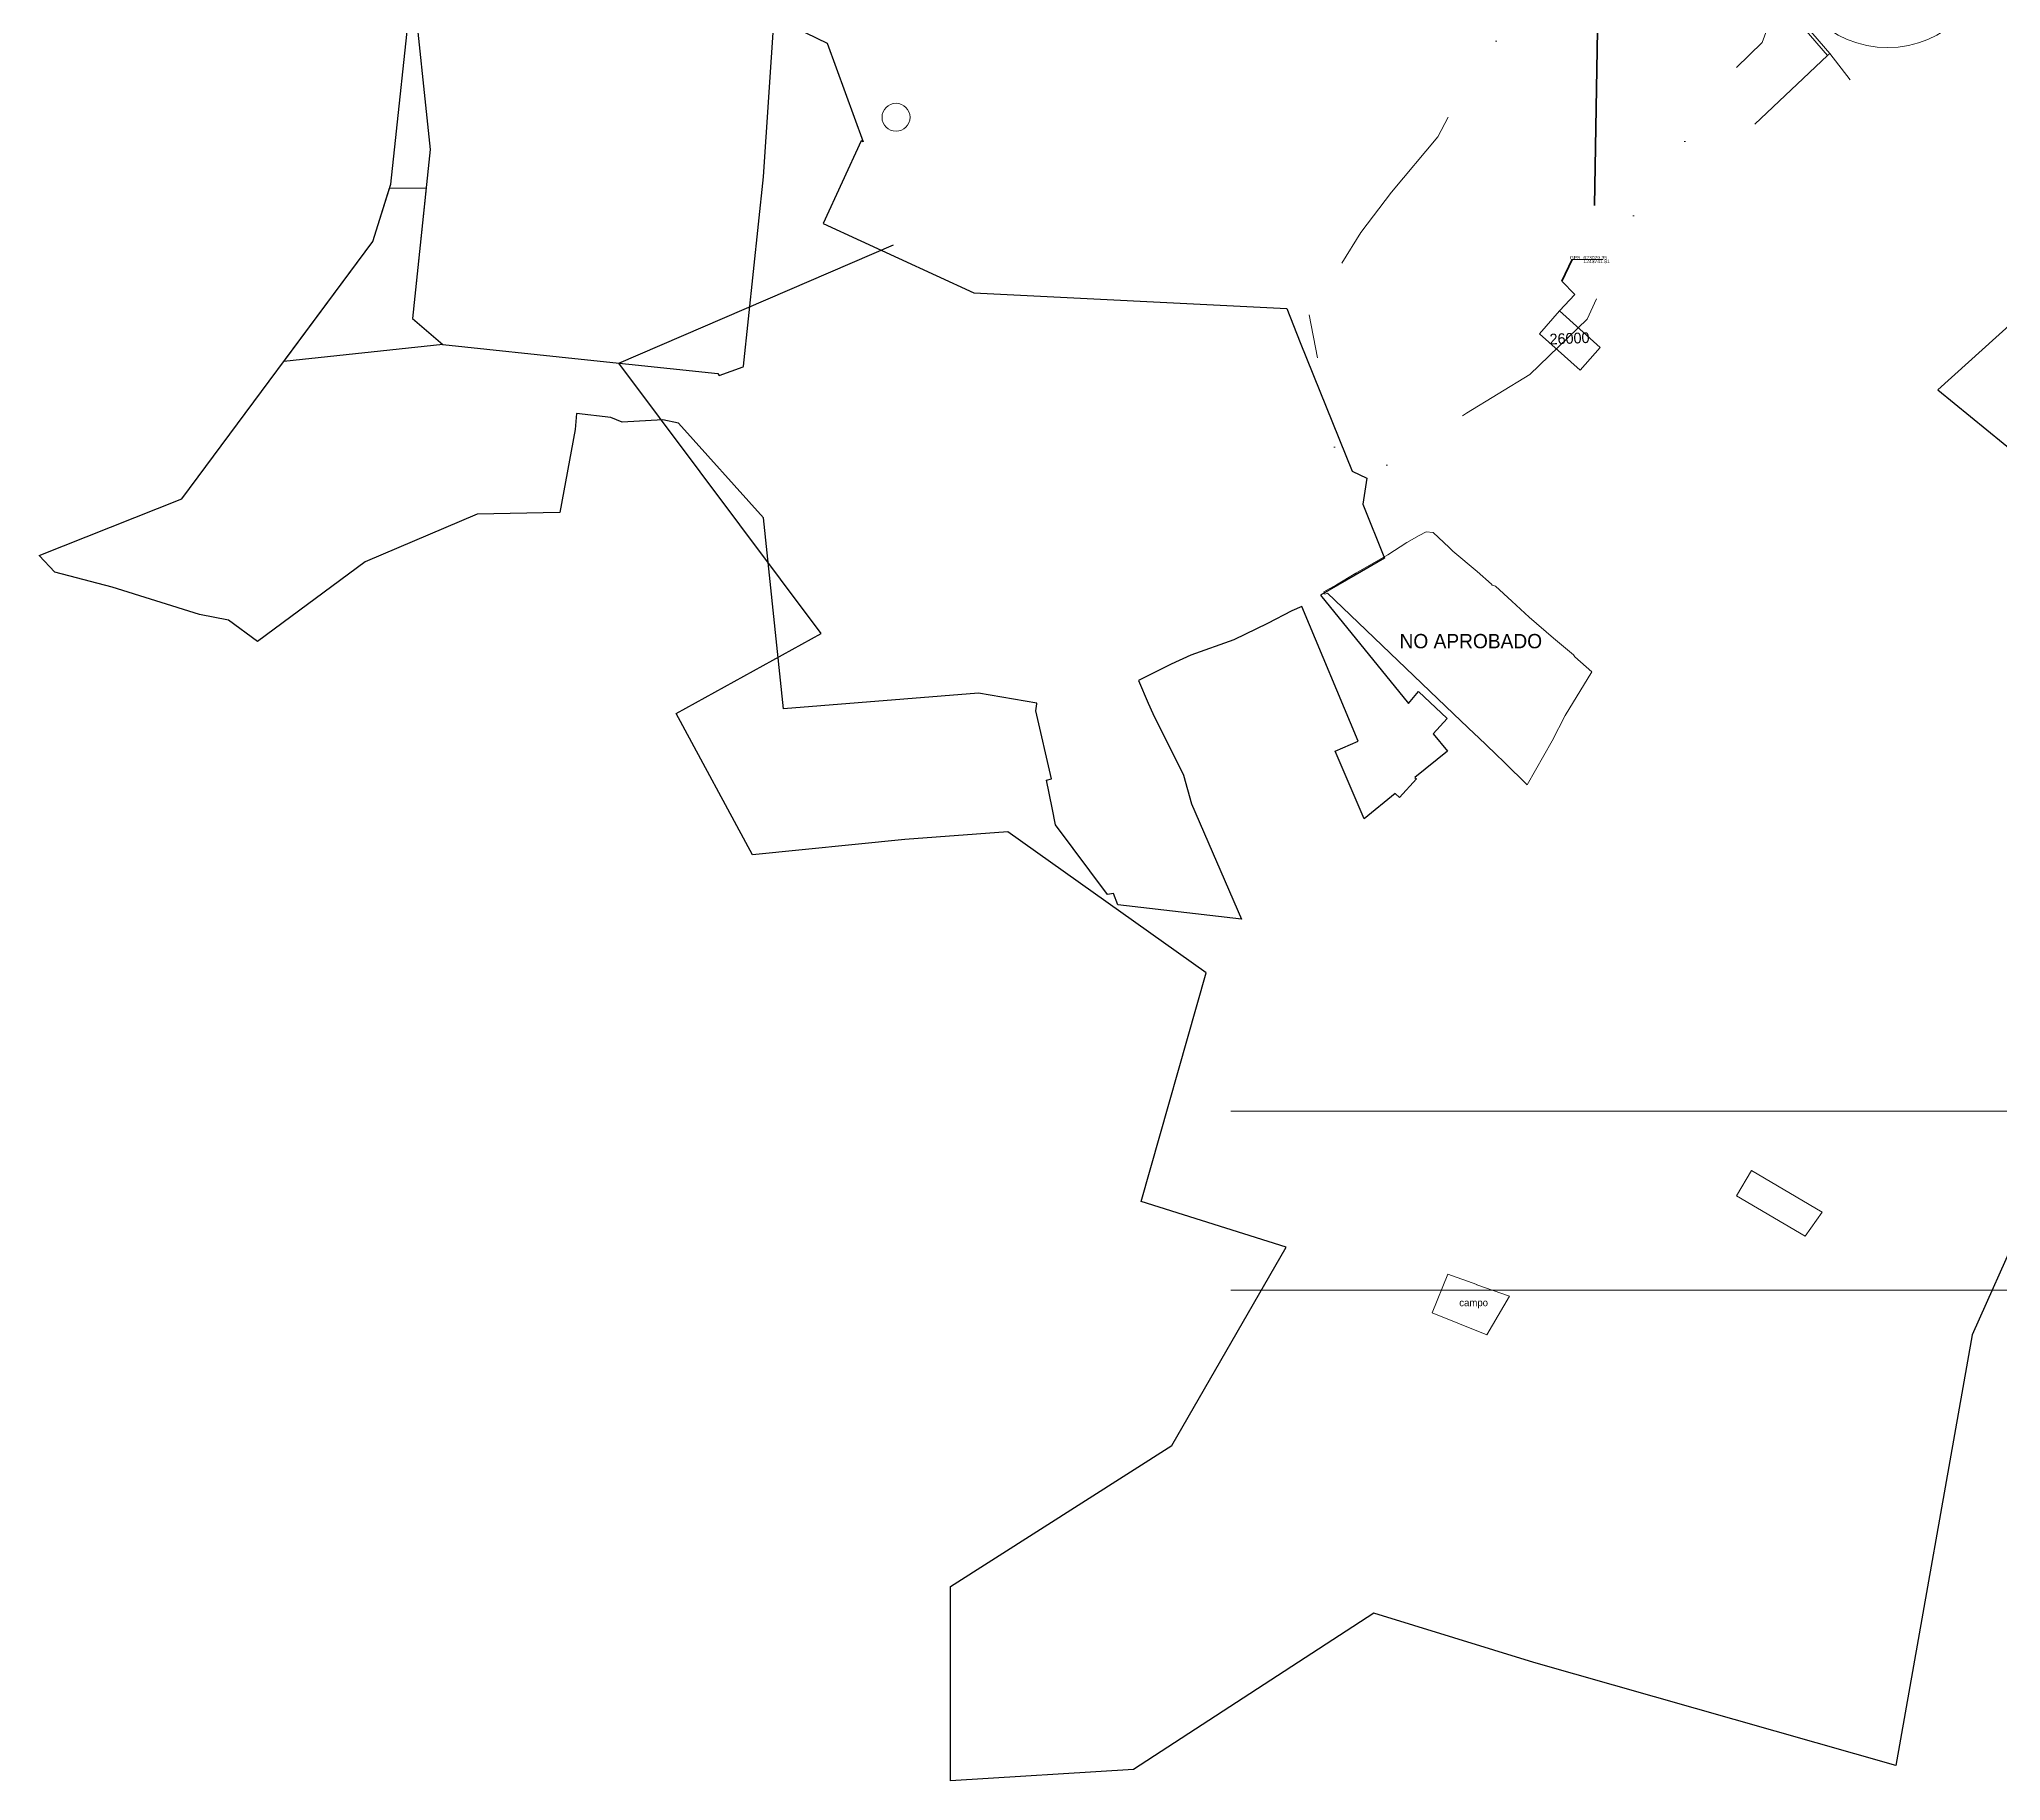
# Model space of a CAD drawing. Header units: inches. Extents: x 610851 to 630254, y 1234683 to 1264905.
# Drawn here: x 622567 to 623115, y 1243515 to 1244002 of the extents above; entities that cross this region are included whole.
import ezdxf
from ezdxf.enums import TextEntityAlignment as Align

# ---------------------------------------------------------------- set-up
doc = ezdxf.new("R2010")
doc.units = ezdxf.units.IN
doc.header["$MEASUREMENT"] = 0
doc.linetypes.add('DGN6', pattern=[126.423315, 0, -25.284663, 50.569326, -25.284663, 0, -25.284663])
for name, color, linetype, lineweight in [('20', 7, 'Continuous', 0), ('7', 7, 'Continuous', 0), ('ACTUALIZACION SIT 2011', 7, 'Continuous', 0), ('Areas Administrativas', 7, 'Continuous', 0), ('CONTORNOLevel 61', 7, 'Continuous', 0), ('Default', 7, 'Continuous', 0), ('Level 17', 7, 'Continuous', 0), ('Level 2', 7, 'Continuous', 0), ('Level 20', 7, 'Continuous', 0), ('Level 51', 7, 'Continuous', 0), ('Level 7', 7, 'Continuous', 0), ('LEVEL_20', 2, 'Continuous', 0), ('mon proposed', 3, 'Continuous', 0)]:
    doc.layers.add(name, color=color, linetype=linetype, lineweight=lineweight)
doc.styles.get("Standard").update_dxf_attribs({"font": 'arial.ttf'})
doc.styles.add('Styledgn003', font='dgn003.shx')
doc.styles.add('Styledgn032', font='dgn032.shx')
doc.styles.add('Styletxt', font='txt.shx')
doc.dimstyles.new('STANDARD-Linear', dxfattribs={"dimtxt": 1.5, "dimasz": 1.13, "dimexe": 0.125, "dimexo": 0.000625, "dimgap": 0.3, "dimtad": 1, "dimzin": 7, "dimdsep": 46, "dimtxsty": 'Styletxt', "dimsah": 1, "dimcen": 2.5, "dimclrd": 1, "dimclre": 1, "dimclrt": 2, "dimaunit": 1, "dimadec": 7, "dimazin": 0, "dimtfac": 1, "dimtofl": 0, "dimtmove": 1, "dimatfit": 3, "dimfxl": 1, "dimtolj": 1, "dimtzin": 0, "dimarcsym": 0})

msp = doc.modelspace()

# ---------------------------------------------------------------- linework, layer by layer
at = {"layer": '20', "color": 2, "linetype": 'Continuous', "lineweight": 0, "flags": 128}
msp.add_lwpolyline([(622985.88891, 1243919.24902), (622991.48278, 1243925.64896), (623002.86766, 1243915.42767), (622997.27379, 1243909.02773), (622985.88891, 1243919.24902)], dxfattribs=at)
msp.add_lwpolyline([(622985.88891, 1243919.24902), (622991.48278, 1243925.64896), (623002.86766, 1243915.42767), (622997.27379, 1243909.02773), (622985.88891, 1243919.24902)], dxfattribs=at)
at = {"layer": '7', "color": 7, "linetype": 'Continuous', "lineweight": 0}
for p, q in [((622992.13475, 1243933.96169), (622995.78197, 1243930.18542)), ((622992.13475, 1243933.96169), (622995.78197, 1243930.18542)), ((622992.13475, 1243933.96169), (622995.78197, 1243930.18542)), ((622995.78197, 1243930.18542), (622991.48278, 1243925.64896)), ((622995.78197, 1243930.18542), (622991.48278, 1243925.64896)), ((622995.78197, 1243930.18542), (622991.48278, 1243925.64896))]:
    msp.add_line(p, q, dxfattribs=at)
at = {"layer": 'ACTUALIZACION SIT 2011', "color": 30, "linetype": 'Continuous', "lineweight": 0}
msp.add_circle((623083.1339, 1244028.10783), 28.92858, dxfattribs=at)
at = {"layer": 'Areas Administrativas', "color": 6, "linetype": 'Continuous', "lineweight": 30, "flags": 128}
for points in [[(623151.49251, 1243952.57803), (623097.1799, 1243903.59018), (623161.07709, 1243851.40747)], [(623133.38831, 1243699.11917), (623106.76448, 1243639.48179), (623085.46541, 1243519.14208), (622984.29486, 1243547.89581), (622939.56682, 1243561.7402), (622872.47477, 1243518.07712), (622821.35702, 1243514.88226), (622821.35702, 1243569.19488), (622883.1243, 1243608.59814), (622915.0729, 1243663.97571), (622874.60468, 1243676.75515), (622892.70888, 1243740.65234), (622837.33132, 1243780.05561), (622808.57758, 1243777.9257), (622765.97945, 1243773.66589), (622744.68039, 1243813.06916), (622785.14861, 1243835.43318), (622728.70609, 1243911.04485), (622805.38272, 1243944.0584)]]:
    msp.add_lwpolyline(points, dxfattribs=at)
at = {"layer": 'CONTORNOLevel 61', "color": 3, "linetype": 'Continuous', "lineweight": 40, "flags": 128}
msp.add_lwpolyline([(623830.08827, 1244691.95211), (623649.64127, 1244719.6636), (623507.57259, 1244709.33135), (623422.33138, 1244696.41603), (623280.2627, 1244753.24351), (623019.37295, 1244903.06143), (622897.9688, 1244869.48157), (622883.33142, 1244790.26752), (622985.79303, 1244425.19404), (623003.87447, 1244107.47681), (623001.29138, 1243955.07586)], dxfattribs=at)
at = {"layer": 'Default', "color": 6, "linetype": 'Continuous', "lineweight": 0, "flags": 128}
msp.add_lwpolyline([(622985.88891, 1243919.24902), (622991.48278, 1243925.64896), (623002.86766, 1243915.42767), (622997.27379, 1243909.02773), (622985.88891, 1243919.24902)], dxfattribs=at)
at = {"layer": 'Level 17', "color": 7, "linetype": 'Continuous', "lineweight": 0}
msp.add_ellipse((622806.1044, 1243979.72124), major_axis=(3.90635, 0), ratio=0.999928051, dxfattribs=at)
msp.add_ellipse((622806.1044, 1243979.72124), major_axis=(3.90635, 0), ratio=0.999928051, dxfattribs=at)
msp.add_ellipse((622806.1044, 1243979.72124), major_axis=(3.90635, 0), ratio=0.999928051, dxfattribs=at)
at = {"layer": 'Level 2', "color": 1, "linetype": 'DGN6', "lineweight": 0, "flags": 128}
for points in [[(622881.84858, 1244851.4212), (622858.63758, 1244838.9802), (622847.50958, 1244835.3062), (622836.87258, 1244833.1632), (622823.21858, 1244828.4462), (622809.02158, 1244826.7742), (622796.85558, 1244825.1232), (622789.76658, 1244823.5252), (622786.76158, 1244819.9352), (622785.35058, 1244810.2612), (622787.51658, 1244798.5902), (622799.32858, 1244787.0202), (622808.04158, 1244779.9922), (622820.33658, 1244770.4602), (622831.10358, 1244761.4202), (622844.96358, 1244748.3452), (622859.81558, 1244737.3142), (622874.17758, 1244724.7532), (622883.99458, 1244710.1112), (622890.68758, 1244702.0462), (622902.64158, 1244678.2762), (622912.63458, 1244648.3842), (622920.40858, 1244634.7382), (622935.88558, 1244613.5462), (622944.75158, 1244593.3022), (622956.14958, 1244573.5922), (622963.41058, 1244560.4492), (622970.10458, 1244552.3842), (622980.97758, 1244534.1952), (622990.45158, 1244505.3152), (623001.41858, 1244478.9922), (623008.72658, 1244461.7822), (623020.36058, 1244421.7402), (623033.22758, 1244362.9002), (623036.68658, 1244327.3482), (623037.77758, 1244277.0292), (623037.30958, 1244229.7442), (623034.16258, 1244194.6332), (623029.52858, 1244156.4562), (623014.25058, 1244116.6432), (623014.06058, 1244089.1892), (622999.95758, 1244035.6622), (622986.96458, 1244017.7342), (622976.92958, 1244007.4632), (622972.46658, 1243998.2652), (622966.94658, 1243992.6162), (622957.51358, 1243974.2172), (622944.49158, 1243958.8302), (622935.99058, 1243947.5582), (622930.01058, 1243937.8372), (622925.04058, 1243928.6342), (622921.53358, 1243924.5312)], [(622881.84858, 1244851.4212), (622858.63758, 1244838.9802), (622847.50958, 1244835.3062), (622836.87258, 1244833.1632), (622823.21858, 1244828.4462), (622809.02158, 1244826.7742), (622796.85558, 1244825.1232), (622789.76658, 1244823.5252), (622786.76158, 1244819.9352), (622785.35058, 1244810.2612), (622787.51658, 1244798.5902), (622799.32858, 1244787.0202), (622808.04158, 1244779.9922), (622820.33658, 1244770.4602), (622831.10358, 1244761.4202), (622844.96358, 1244748.3452), (622859.81558, 1244737.3142), (622874.17758, 1244724.7532), (622883.99458, 1244710.1112), (622890.68758, 1244702.0462), (622902.64158, 1244678.2762), (622912.63458, 1244648.3842), (622920.40858, 1244634.7382), (622935.88558, 1244613.5462), (622944.75158, 1244593.3022), (622956.14958, 1244573.5922), (622963.41058, 1244560.4492), (622970.10458, 1244552.3842), (622980.97758, 1244534.1952), (622990.45158, 1244505.3152), (623001.41858, 1244478.9922), (623008.72658, 1244461.7822), (623020.36058, 1244421.7402), (623033.22758, 1244362.9002), (623036.68658, 1244327.3482), (623037.77758, 1244277.0292), (623037.30958, 1244229.7442), (623034.16258, 1244194.6332), (623029.52858, 1244156.4562), (623014.25058, 1244116.6432), (623014.06058, 1244089.1892), (622999.95758, 1244035.6622), (622986.96458, 1244017.7342), (622976.92958, 1244007.4632), (622972.46658, 1243998.2652), (622966.94658, 1243992.6162), (622957.51358, 1243974.2172), (622944.49158, 1243958.8302), (622935.99058, 1243947.5582), (622930.01058, 1243937.8372), (622925.04058, 1243928.6342), (622921.53358, 1243924.5312)], [(622881.84858, 1244851.4212), (622858.63758, 1244838.9802), (622847.50958, 1244835.3062), (622836.87258, 1244833.1632), (622823.21858, 1244828.4462), (622809.02158, 1244826.7742), (622796.85558, 1244825.1232), (622789.76658, 1244823.5252), (622786.76158, 1244819.9352), (622785.35058, 1244810.2612), (622787.51658, 1244798.5902), (622799.32858, 1244787.0202), (622808.04158, 1244779.9922), (622820.33658, 1244770.4602), (622831.10358, 1244761.4202), (622844.96358, 1244748.3452), (622859.81558, 1244737.3142), (622874.17758, 1244724.7532), (622883.99458, 1244710.1112), (622890.68758, 1244702.0462), (622902.64158, 1244678.2762), (622912.63458, 1244648.3842), (622920.40858, 1244634.7382), (622935.88558, 1244613.5462), (622944.75158, 1244593.3022), (622956.14958, 1244573.5922), (622963.41058, 1244560.4492), (622970.10458, 1244552.3842), (622980.97758, 1244534.1952), (622990.45158, 1244505.3152), (623001.41858, 1244478.9922), (623008.72658, 1244461.7822), (623020.36058, 1244421.7402), (623033.22758, 1244362.9002), (623036.68658, 1244327.3482), (623037.77758, 1244277.0292), (623037.30958, 1244229.7442), (623034.16258, 1244194.6332), (623029.52858, 1244156.4562), (623014.25058, 1244116.6432), (623014.06058, 1244089.1892), (622999.95758, 1244035.6622), (622986.96458, 1244017.7342), (622976.92958, 1244007.4632), (622972.46658, 1243998.2652), (622966.94658, 1243992.6162), (622957.51358, 1243974.2172), (622944.49158, 1243958.8302), (622935.99058, 1243947.5582), (622930.01058, 1243937.8372), (622925.04058, 1243928.6342), (622921.53358, 1243924.5312)], [(623026.87958, 1244560.0892), (623036.12958, 1244550.5252), (623040.32058, 1244539.3842), (623044.81258, 1244502.3182), (623054.81158, 1244471.9182), (623060.76058, 1244440.4592), (623066.12058, 1244416.1122), (623068.39858, 1244394.7832), (623073.01358, 1244347.0422), (623075.90558, 1244316.5692), (623079.66558, 1244298.8142), (623078.91558, 1244275.9292), (623082.37358, 1244240.3782), (623079.52258, 1244223.5712), (623077.49658, 1244179.3212), (623077.46058, 1244138.6492), (623073.30458, 1244103.0192), (623070.19858, 1244064.3492), (623064.28958, 1244048.5282), (623056.45558, 1244023.5362), (623048.09058, 1244000.5722), (623040.05658, 1243992.8632), (623034.05258, 1243985.1762), (623026.07758, 1243972.3832), (623014.07658, 1243956.4992), (622999.22958, 1243923.3012), (622983.16058, 1243907.8832), (622965.51658, 1243897.0242), (622956.44958, 1243890.8302), (622947.38258, 1243884.6362), (622940.31658, 1243881.0042), (622930.72358, 1243876.3292), (622921.53358, 1243924.5312)], [(623026.87958, 1244560.0892), (623036.12958, 1244550.5252), (623040.32058, 1244539.3842), (623044.81258, 1244502.3182), (623054.81158, 1244471.9182), (623060.76058, 1244440.4592), (623066.12058, 1244416.1122), (623068.39858, 1244394.7832), (623073.01358, 1244347.0422), (623075.90558, 1244316.5692), (623079.66558, 1244298.8142), (623078.91558, 1244275.9292), (623082.37358, 1244240.3782), (623079.52258, 1244223.5712), (623077.49658, 1244179.3212), (623077.46058, 1244138.6492), (623073.30458, 1244103.0192), (623070.19858, 1244064.3492), (623064.28958, 1244048.5282), (623056.45558, 1244023.5362), (623048.09058, 1244000.5722), (623040.05658, 1243992.8632), (623034.05258, 1243985.1762), (623026.07758, 1243972.3832), (623014.07658, 1243956.4992), (622999.22958, 1243923.3012), (622983.16058, 1243907.8832), (622965.51658, 1243897.0242), (622956.44958, 1243890.8302), (622947.38258, 1243884.6362), (622940.31658, 1243881.0042), (622930.72358, 1243876.3292), (622921.53358, 1243924.5312)], [(623026.87958, 1244560.0892), (623036.12958, 1244550.5252), (623040.32058, 1244539.3842), (623044.81258, 1244502.3182), (623054.81158, 1244471.9182), (623060.76058, 1244440.4592), (623066.12058, 1244416.1122), (623068.39858, 1244394.7832), (623073.01358, 1244347.0422), (623075.90558, 1244316.5692), (623079.66558, 1244298.8142), (623078.91558, 1244275.9292), (623082.37358, 1244240.3782), (623079.52258, 1244223.5712), (623077.49658, 1244179.3212), (623077.46058, 1244138.6492), (623073.30458, 1244103.0192), (623070.19858, 1244064.3492), (623064.28958, 1244048.5282), (623056.45558, 1244023.5362), (623048.09058, 1244000.5722), (623040.05658, 1243992.8632), (623034.05258, 1243985.1762), (623026.07758, 1243972.3832), (623014.07658, 1243956.4992), (622999.22958, 1243923.3012), (622983.16058, 1243907.8832), (622965.51658, 1243897.0242), (622956.44958, 1243890.8302), (622947.38258, 1243884.6362), (622940.31658, 1243881.0042), (622930.72358, 1243876.3292), (622921.53358, 1243924.5312)]]:
    msp.add_lwpolyline(points, dxfattribs=at)
at = {"layer": 'Level 20', "color": 7, "linetype": 'Continuous', "lineweight": 0}
for p, q in [((623046.04555, 1243977.83594), (623066.37735, 1243996.97083)), ((623046.04555, 1243977.83594), (623066.37735, 1243996.97083)), ((623046.04555, 1243977.83594), (623066.37735, 1243996.97083)), ((623067.02135, 1243997.51483), (623072.7047, 1243990.21674)), ((623067.02135, 1243997.51483), (623072.7047, 1243990.21674)), ((623067.02135, 1243997.51483), (623072.7047, 1243990.21674))]:
    msp.add_line(p, q, dxfattribs=at)
at = {"layer": 'Level 20', "color": 2, "linetype": 'Continuous', "lineweight": 13, "flags": 128}
msp.add_lwpolyline([(623067.02135, 1243997.51483), (623057.51435, 1244008.52683), (623056.87035, 1244007.98283), (623066.37735, 1243996.97083), (623067.02135, 1243997.51483)], dxfattribs=at)
msp.add_lwpolyline([(623067.02135, 1243997.51483), (623057.51435, 1244008.52683), (623056.87035, 1244007.98283), (623066.37735, 1243996.97083), (623067.02135, 1243997.51483)], dxfattribs=at)
msp.add_lwpolyline([(623067.02135, 1243997.51483), (623057.51435, 1244008.52683), (623056.87035, 1244007.98283), (623066.37735, 1243996.97083), (623067.02135, 1243997.51483)], dxfattribs=at)
at = {"layer": 'Level 20', "color": 2, "linetype": 'Continuous', "lineweight": 0, "flags": 128}
for points in [[(622925.66303, 1243847.08378), (622926.25359, 1243847.45774), (622929.18552, 1243849.05894), (622934.56837, 1243852.3302), (622943.53664, 1243857.41885), (622948.82671, 1243860.86333), (622952.2919, 1243862.87682), (622954.2498, 1243863.8348), (622956.15327, 1243863.68938), (622960.64501, 1243859.49792), (622961.67363, 1243858.50345), (622968.45066, 1243852.81232), (622972.44163, 1243849.26618), (622972.68435, 1243848.9641), (622973.60813, 1243848.70524), (622978.12293, 1243844.54843), (622982.95603, 1243840.01664), (622989.76786, 1243834.15235), (622995.39003, 1243829.47769), (622995.71229, 1243828.92782), (623000.54481, 1243824.76226), (622993.01469, 1243812.51872), (622989.40638, 1243805.50136), (622982.41055, 1243793.15515), (622976.1049, 1243799.39218), (622973.59868, 1243801.80014), (622968.7355, 1243806.51634), (622967.85528, 1243807.32067), (622961.88218, 1243813.03087), (622930.84647, 1243842.71637), (622926.65043, 1243846.75037), (622925.94892, 1243846.48849), (622925.66303, 1243847.08378)], [(623045.1, 1243685.4), (623040.95773, 1243678.32317), (623060.13422, 1243667.09861), (623064.84907, 1243673.80758), (623045.1, 1243685.4)], [(622977.50311, 1243650.32529), (622968.34131, 1243653.45001), (622968.3878, 1243653.59262), (622960.25871, 1243656.46009), (622955.87864, 1243645.6151), (622971.13285, 1243639.45424), (622977.50311, 1243650.32529)]]:
    msp.add_lwpolyline(points, dxfattribs=at)
at = {"layer": 'Level 51', "color": 3, "linetype": 'Continuous', "lineweight": 0}
msp.add_line((622995.00603, 1243939.98568), (623003.60619, 1243939.98568), dxfattribs=at)
msp.add_line((622995.00603, 1243939.98568), (623003.60619, 1243939.98568), dxfattribs=at)
msp.add_line((622995.00603, 1243939.98568), (623003.60619, 1243939.98568), dxfattribs=at)
at = {"layer": 'Level 7', "color": 7, "linetype": 'Continuous', "lineweight": 0}
for p, q in [((622899.63258, 1243701.9552), (624565.36658, 1243701.9552)), ((622899.63258, 1243701.9552), (624565.36658, 1243701.9552)), ((622899.63258, 1243701.9552), (624565.36658, 1243701.9552)), ((622899.63258, 1243651.9552), (624565.36658, 1243651.9552)), ((622899.63258, 1243651.9552), (624565.36658, 1243651.9552)), ((622899.63258, 1243651.9552), (624565.36658, 1243651.9552))]:
    msp.add_line(p, q, dxfattribs=at)
at = {"layer": 'LEVEL_20', "color": 1, "linetype": 'Continuous', "lineweight": 30, "flags": 128}
msp.add_lwpolyline([(622674.8478, 1243959.9689), (622671.0272, 1243923.4643), (622679.526, 1243916.2052), (622635.0685, 1243911.4599), (622659.9793, 1243944.9626), (622664.6374, 1243959.8886), (622674.8478, 1243959.9689)], dxfattribs=at)
at = {"layer": 'mon proposed', "color": 4, "linetype": 'Continuous', "lineweight": 30, "flags": 128}
msp.add_lwpolyline([(622796.97, 1243972.9023), (622796.3499, 1243973.0972), (622785.7306, 1243950.0739), (622827.8692, 1243930.7089), (622915.245, 1243926.2405), (622918.9708, 1243916.7739), (622933.5706, 1243880.8309), (622937.6698, 1243878.8418), (622936.4909, 1243871.6066), (622942.5959, 1243856.4931), (622934.4044, 1243851.8032), (622924.6824, 1243846.1873), (622949.2776, 1243815.9546), (622952.0654, 1243819.2872), (622960.114, 1243811.7161), (622956.185, 1243807.464), (622960.1644, 1243802.5724), (622951.0804, 1243795.213), (622951.4962, 1243794.825), (622946.7702, 1243789.6245), (622945.5443, 1243790.7279), (622936.8543, 1243783.6877), (622928.8236, 1243802.5492), (622935.2383, 1243805.3512), (622919.4416, 1243842.9987), (622916.6489, 1243841.8408), (622909.8642, 1243838.25), (622900.465, 1243833.7411), (622888.445, 1243829.4047), (622883.004, 1243826.8651), (622873.8674, 1243822.2943), (622876.516, 1243816.0087), (622877.8515, 1243813.1061), (622886.3957, 1243795.8535), (622888.6537, 1243787.8649), (622902.6244, 1243755.6259), (622868.0909, 1243759.6749), (622866.8594, 1243762.7994), (622865.1427, 1243762.5107), (622850.6766, 1243782.0147), (622849.7165, 1243786.7986), (622848.1497, 1243794.4614), (622849.5716, 1243794.8591), (622845.154, 1243813.8892), (622845.4734, 1243815.7756), (622845.4222, 1243816.0359), (622845.4222, 1243816.0359), (622829.1034, 1243818.7877), (622774.6703, 1243814.396), (622769.0421, 1243867.7704), (622745.2916, 1243894.2147), (622740.9969, 1243895.2115), (622729.6033, 1243894.5521), (622726.4412, 1243895.8217), (622716.8231, 1243896.902), (622716.4369, 1243892.5155), (622712.2197, 1243869.2983), (622689.1291, 1243868.8494), (622657.7649, 1243855.4817), (622627.7535, 1243833.1935), (622619.6189, 1243839.2309), (622611.4635, 1243840.7729), (622587.1436, 1243848.4449), (622571.1124, 1243852.6249), (622566.7338, 1243857.3104), (622606.5749, 1243873.1393), (622659.979, 1243944.9628), (622664.9784, 1243960.9823), (622670.9786, 1244017.7238), (622675.9939, 1243970.7245), (622675.6061, 1243967.214), (622671.0272, 1243923.4643), (622679.526, 1243916.2052), (622718.1647, 1243912.143), (622756.3346, 1243908.1486), (622756.5862, 1243907.6833), (622756.7004, 1243907.5854), (622763.3982, 1243909.9725), (622763.4736, 1243910.1468), (622769.0827, 1243963.0562), (622772.0218, 1244007.5832), (622786.8854, 1244000.4192), (622786.8854, 1244000.4192), (622796.97, 1243972.9023)], dxfattribs=at)

# ---------------------------------------------------------------- texts
at = {"layer": 'Level 20', "color": 7, "linetype": 'Continuous', "lineweight": 0, "style": 'Styledgn003'}
msp.add_text('26000', height=3, rotation=2.4, dxfattribs=at).set_placement((622994.26707, 1243917.94404), align=Align.MIDDLE_CENTER)
msp.add_text('26000', height=3, rotation=2.4, dxfattribs=at).set_placement((622994.26707, 1243917.94404), align=Align.MIDDLE_CENTER)
at = {"layer": 'Level 20', "color": 2, "linetype": 'Continuous', "lineweight": 0, "style": 'Styledgn032'}
for s, height, p in [('NO APROBADO', 4, (622966.69058, 1243833.34105)), ('campo', 2, (622967.477, 1243648.49481))]:
    msp.add_text(s, height=height, dxfattribs=at).set_placement(p, align=Align.MIDDLE_CENTER)
at = {"layer": 'Level 51', "color": 7, "linetype": 'Continuous', "lineweight": 0}
for s, p in [('GPS', (622994.35565, 1243939.98568)), ('GPS', (622994.35565, 1243939.98568)), ('GPS', (622994.35565, 1243939.98568)), ('623079.35', (622998.14955, 1243939.98568)), ('623079.35', (622998.14955, 1243939.98568)), ('623079.35', (622998.14955, 1243939.98568)), ('1243741.81', (622998.14955, 1243938.95591)), ('1243741.81', (622998.14955, 1243938.95591)), ('1243741.81', (622998.14955, 1243938.95591))]:
    msp.add_text(s, height=1, rotation=359.9999939, dxfattribs=at).set_placement(p)

# ---------------------------------------------------------------- leaders
at = {"layer": 'Level 51', "color": 3, "linetype": 'Continuous', "lineweight": 0}
msp.add_leader([(622992.13475, 1243933.96169), (622995.00603, 1243939.98568)], dimstyle='STANDARD-Linear', override={"dimscale": 1, "dimtxt": 1, "dimasz": 1, "dimgap": 0.5, "dimtad": 1, "dimclrd": 0, "dimlwd": 65534}, dxfattribs=at)
msp.add_leader([(622992.13475, 1243933.96169), (622995.00603, 1243939.98568)], dimstyle='STANDARD-Linear', override={"dimscale": 1, "dimtxt": 1, "dimasz": 1, "dimgap": 0.5, "dimtad": 1, "dimclrd": 0, "dimlwd": 65534}, dxfattribs=at)
msp.add_leader([(622992.13475, 1243933.96169), (622995.00603, 1243939.98568)], dimstyle='STANDARD-Linear', override={"dimscale": 1, "dimtxt": 1, "dimasz": 1, "dimgap": 0.5, "dimtad": 1, "dimclrd": 0, "dimlwd": 65534}, dxfattribs=at)

doc.saveas('drawing.dxf')
